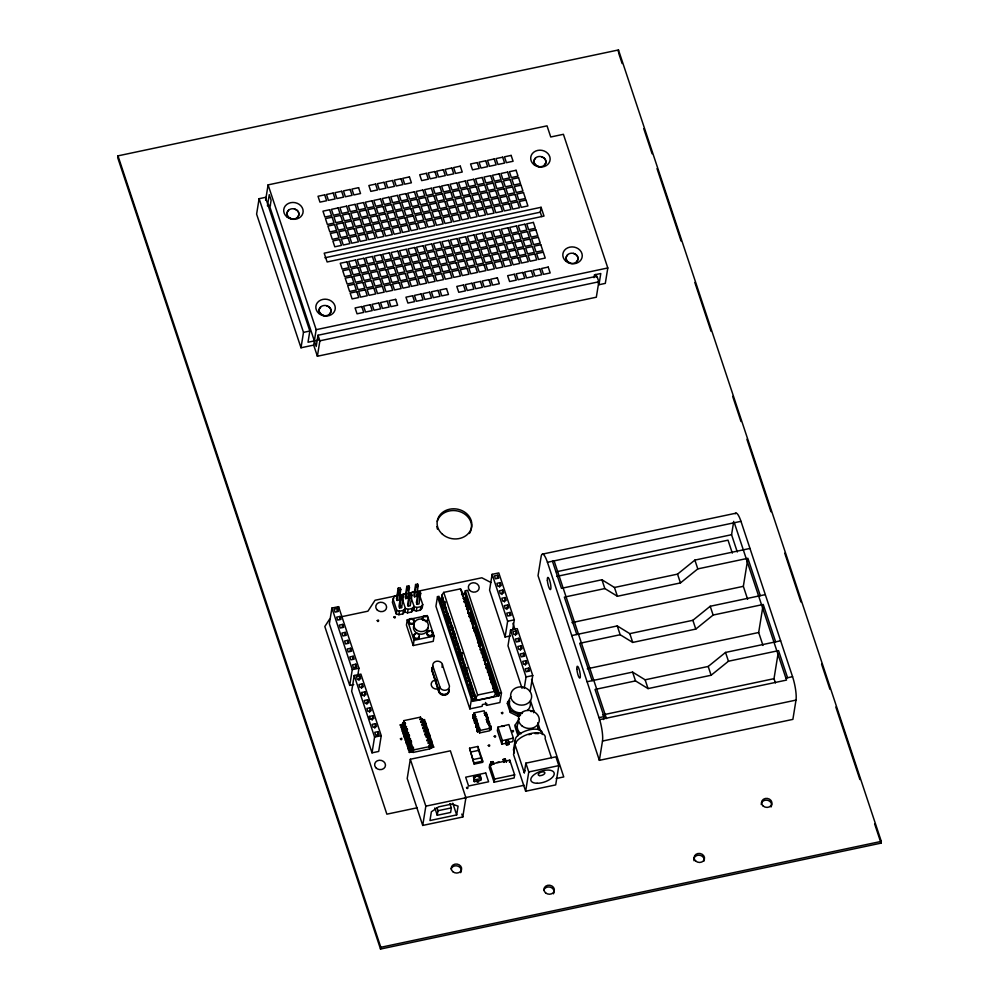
<?xml version="1.0" encoding="UTF-8"?>
<svg xmlns="http://www.w3.org/2000/svg" width="999" height="999" viewBox="0 0 999 999"><rect width="100%" height="100%" fill="white"/><g stroke="black" fill="none" stroke-linecap="round" stroke-linejoin="round"><path stroke-width="1.5" d="M542.307 734.527L542.357 732.567A14.286 6.631 -18.3 0 0 529.907 729.695A14.286 6.631 -18.3 0 0 515.609 738.199L513.449 749.887L514.41 752.821M423.888 725.037L423.776 723.039L423.738 725.162L426.236 724.562L425.949 723.688L421.566 724.512M424.45 725.087L424.563 727.11L424.45 725.087L421.953 725.686M425.237 729.158L424.962 728.283L425.087 729.27L427.597 728.671L425.099 729.195L425.124 727.235M427.984 729.844L425.474 730.444L425.786 731.243L425.811 729.195L425.774 731.318L428.259 730.793L427.984 729.844L423.601 730.669M426.461 733.291L426.348 731.368L426.161 732.492L428.658 731.892L428.933 732.841L426.448 733.366L426.486 731.256L423.988 731.842M426.598 733.254L426.486 731.33L426.598 733.266L426.785 732.13M427.984 736.35L427.822 737.399L427.847 735.351L427.809 737.474L430.307 736.875L430.02 736.001L425.636 736.837M428.521 737.499L428.484 739.522L430.981 738.935L430.694 738.049L428.196 738.648L428.484 739.522M427.01 740.858L429.495 740.334L429.32 741.483L429.208 739.46L426.71 740.059M430.182 742.394L429.995 743.531L429.732 741.645L429.845 743.631L432.33 743.106L432.055 742.157L427.672 742.994M430.244 744.742L430.532 745.616L430.557 743.656L430.519 745.679L433.004 745.167L432.729 744.205L430.232 744.804L430.419 743.681L430.706 744.567M430.856 744.442L430.669 745.579L430.557 743.656L430.844 744.53M430.931 746.802L431.206 747.664L433.703 747.14L431.193 747.739L431.231 745.704L428.746 746.216M117.982 155.856L117.695 157.617L380.519 949.05L881.018 843.144L881.305 841.383L618.481 49.95L117.982 155.856L380.806 947.302L380.519 949.05M318.931 339.922L308.017 342.232L309.84 331.019L265.447 197.352L259.103 198.701L256.606 214.123L300.999 347.777L313.674 345.105L316.171 329.682L268.094 184.877L547.04 125.849L550.736 136.988L563.411 134.303L607.804 267.969L605.307 283.391L598.963 284.727L597.989 281.793M265.597 200.3L268.094 184.877M300.999 347.777L303.496 332.367L259.103 198.701M313.674 345.105L317.382 356.243L596.328 297.215L598.826 281.793L596.977 276.224L318.019 335.252L316.208 346.466L269.967 207.23L271.104 200.225L269.255 194.655L267.445 205.869L270.492 205.22M317.382 356.243L319.88 340.821L318.019 335.252M357.792 675.399L358.953 668.231L338.586 606.655L331.918 608.066L329.358 623.838L349.725 685.401L353.721 684.565M336.925 611.475L337.412 608.478L334.066 609.178L335.04 612.112L338.374 611.4L337.412 608.478M338.124 609.527L338.586 606.655M339.548 619.43L340.035 616.433L336.7 617.132L337.674 620.067L341.009 619.368L340.035 616.433M342.182 627.397L342.669 624.387L339.335 625.087L340.297 628.021L343.644 627.322L342.669 624.387M344.817 635.352L345.304 632.342L341.958 633.054L342.932 635.976L346.266 635.277L345.304 632.342M347.44 643.306L347.927 640.309L344.593 641.008L345.567 643.943L348.901 643.231L347.927 640.309M350.075 651.261L350.562 648.264L347.227 648.963L348.189 651.897L351.536 651.198L350.562 648.264M352.709 659.228L353.196 656.218L349.85 656.917L350.824 659.852L354.158 659.153L353.196 656.218M349.725 685.401L352.272 669.63L331.918 608.066M355.344 667.182L355.831 664.185L352.485 664.884L353.459 667.819L356.793 667.12L355.831 664.185M354.208 675.499L351.66 691.271L372.015 752.846L378.696 751.435L381.243 735.664L360.889 674.1L354.208 675.499L374.575 737.075L372.015 752.846M358.978 680.419L359.702 675.911L356.368 676.61L357.342 679.545L360.676 678.845L359.702 675.911M361.601 688.373L362.337 683.865L359.003 684.577L359.965 687.499L363.311 686.8L362.337 683.865M361.139 695.529L361.626 692.532L364.972 691.832L365.934 694.755L362.6 695.466L361.626 692.532M364.235 696.328L364.972 691.832M366.87 704.295L367.595 699.787L364.26 700.486L365.234 703.421L368.569 702.722L367.595 699.787M369.505 712.25L370.229 707.742L366.895 708.441L367.857 711.375L371.203 710.676L370.229 707.742M369.043 719.405L369.518 716.408L372.864 715.696L373.826 718.631L370.492 719.33L369.518 716.408M372.127 720.204L372.864 715.696M398.439 595.167L394.443 596.016L392.357 602.172L396.241 613.886L398.888 614.71L402.897 613.861L404.795 611.775L405.357 608.279L403.471 610.352L402.897 613.861M374.762 728.159L375.487 723.663L372.152 724.362L373.127 727.297L376.461 726.585L375.487 723.663M398.214 588.174L396.503 598.688L397.09 600.449L399.088 600.024L400.799 589.51L400.212 587.762L398.214 588.174L398.788 589.934L397.09 600.449M399.001 595.267L399.488 592.257M396.241 613.886L396.803 610.377L392.932 598.663M377.397 736.126L378.122 731.618L374.787 732.329L375.761 735.252L379.096 734.552L378.122 731.618M400.711 595.741L399.013 606.256L399.588 608.016L401.598 607.592L403.296 597.077L402.722 595.317L400.711 595.741L401.298 597.502L399.588 608.016M398.888 614.71L399.463 611.201L403.471 610.352M401.985 599.825L402.722 595.317M406.855 586.326L405.157 596.84L405.731 598.588L407.742 598.176L409.44 587.662L408.853 585.901L406.855 586.326L407.442 588.086L405.731 598.588M408.129 590.409L408.853 585.901M402.048 598.276L405.444 608.528L404.882 612.025L407.542 612.849L411.538 612L413.436 609.927L413.998 606.418L412.112 608.503L411.538 612M409.353 593.881L407.654 604.395L408.241 606.156L410.239 605.744L411.938 595.229L411.363 593.468L409.353 593.881L409.94 595.641L408.241 606.156M407.542 612.849L408.104 609.34L412.112 608.503M407.28 619.767L406.431 625.024L413.211 645.541L433.241 641.333L434.09 636.076L427.31 615.546L407.28 619.767L414.061 640.284L413.211 645.541M415.609 584.502L413.911 595.017L414.485 596.765L416.496 596.353L418.194 585.839L417.619 584.078L415.609 584.502L416.196 586.251L414.485 596.765M417.132 587.075L417.619 584.078M411.163 597.839L414.198 606.705L413.636 610.202L416.296 611.026L420.292 610.177L422.19 608.104L422.752 604.595L419.917 596.016M418.106 592.057L416.408 602.572L416.995 604.333L418.993 603.908L420.691 593.406L420.117 591.645L418.106 592.057L418.693 593.818L416.995 604.333M416.296 611.026L416.858 607.517L420.866 606.68L422.752 604.595M400.224 724.937L402.722 724.412L402.897 723.276L403.009 725.286L400.524 725.811L400.237 724.862L402.734 724.325M403.434 725.374L403.683 727.347C400.799 729.245 399.737 725.848 403.409 726.373M420.292 610.177L420.866 606.68M402.585 724.362L402.772 723.226L405.269 722.702L402.759 723.313M402.872 725.237L402.772 723.226M403.808 720.641L403.421 723.101L413.111 752.422L429.795 748.9L430.194 746.453L420.504 717.132L403.808 720.641L413.511 749.962L413.111 752.422M402.272 731.018L402.56 731.967L405.057 731.343L404.77 730.494L402.26 731.093L407.305 728.858M403.683 727.347L403.459 725.274L403.559 727.284M403.396 726.46L403.584 725.324M403.946 728.458L404.37 729.395L404.133 727.334L406.618 726.81M403.234 734.028L402.959 733.066L405.444 732.529L405.619 731.48L405.719 733.503L403.234 734.028L405.731 733.391M404.42 728.209L404.233 729.332L404.258 727.372M406.106 734.677L406.293 733.528L406.406 735.551L403.921 736.001M405.107 730.269L405.045 731.443L404.632 730.506M404.295 737.25L406.805 736.638L407.093 737.512L404.595 738.124L404.308 737.175L406.793 736.725L406.98 735.589L407.08 737.599L406.843 735.539L409.34 735.014L406.83 735.626L406.943 737.549L406.843 735.539M405.594 733.441L405.619 731.48M405.444 732.542L405.731 733.416L405.494 731.43M407.767 739.56L405.282 740.109M406.268 735.489L406.168 733.491L406.406 735.551L406.156 733.566L408.653 732.966M410.689 739.123L408.191 739.735L408.441 741.708C405.544 743.606 404.483 740.222 408.166 740.746M408.841 742.794L406.331 743.406L408.828 742.881L409.016 741.745L409.29 742.619M407.942 738.511L407.517 737.674L407.754 739.66L407.53 737.599L407.629 739.585M408.141 740.833L408.329 739.697M411.376 741.171L408.878 741.695L409.115 743.756L409.303 742.607M407.979 748.388L407.704 747.439L410.202 746.902L410.364 745.866L410.477 747.864L407.979 748.388L410.489 747.764M409.178 742.582L408.978 743.706L408.878 741.695L411.363 741.246M408.379 749.562L410.864 749.038L410.914 747.851L411.151 749.924L408.666 750.449L408.379 749.487L413.411 747.327L410.901 747.951M409.378 744.892L409.565 743.756L409.79 745.816L409.69 743.793L409.802 745.729L407.305 746.34L407.03 745.379L409.515 744.842M409.665 745.754L409.852 744.63M412.013 750.823L411.588 749.987L411.825 751.972L409.353 752.422M410.177 746.99L410.364 745.853L410.477 747.864L410.189 746.915M410.339 747.814L410.239 745.803M411.538 751.086L411.6 749.912L411.863 750.861M410.327 759.252L407.205 778.533L422.714 825.436L462.774 817.007L465.896 797.739L450.387 750.823L410.327 759.252L425.836 806.168L422.714 825.436M437.487 596.628L435.926 606.268L469.867 708.89L482.142 706.305L482.43 704.545L486.775 703.633L486.488 705.381L499.9 702.559L501.461 692.919L467.532 590.297L465.334 590.759L464.935 593.219L498.876 695.841L472.502 701.385L472.902 698.938L438.961 596.316L437.487 596.628L471.428 699.25L469.867 708.89M420.104 719.58L420.504 717.132M422.102 720.104L424.587 719.58L424.862 720.529L422.377 721.053L422.415 718.93L419.917 719.53M441.009 603.533L441.933 597.914L443.306 602.085L442.794 605.007M422.377 721.053L422.714 719.817M422.764 722.227L422.952 721.103L423.052 723.114L425.562 722.514L425.262 721.628L420.891 722.464L423.389 721.865L423.101 720.991L420.604 721.59M423.052 723.114L423.101 720.991M423.389 721.865L423.201 723.001L422.927 722.127M432.043 670.729L438.823 691.246A5.232 4.508 9.2 0 0 445.292 694.592A5.232 4.508 9.2 0 0 448.838 689.135L448.751 689.66A5.232 4.508 9.2 0 1 445.204 695.117A5.232 4.508 9.2 0 1 438.736 691.77L432.043 670.729A5.232 4.508 9.2 0 1 433.279 666.383M448.576 689.185L448.776 690.309A4.958 4.271 9.2 0 1 445.217 694.367A4.958 4.271 9.2 0 1 439.61 692.232L432.305 670.679L432.792 665.346A4.958 4.271 9.2 0 1 436.351 661.301A4.958 4.271 9.2 0 1 441.958 663.423L449.45 686.101A4.958 4.271 9.2 0 1 445.891 690.159A4.958 4.271 9.2 0 1 440.284 688.036L432.992 666.483M423.738 725.162L423.626 723.151M443.469 604.87L443.893 602.235L442.532 598.126L441.87 598.276L443.231 602.372L445.591 601.947M424.125 726.335L424.313 725.212L424.413 727.21L426.91 726.61L426.623 725.736L424.125 726.335L424.413 727.21M424.563 727.11L424.45 725.174M443.643 609.54L444.355 605.244L445.729 609.415L445.217 612.337M424.8 728.383L425.137 727.147L422.639 727.747M425.949 723.688L423.439 724.275M444.53 608.091L444.955 605.456L444.293 605.606L445.654 609.702L446.316 609.565L444.955 605.456M425.087 729.27L425.424 728.021L422.939 728.546M425.774 731.318L426.098 730.082M445.891 612.2L446.316 609.565M426.835 734.54L427.959 732.629L428.821 733.603L427.147 733.566L427.135 735.351L429.632 734.827L429.333 733.94L424.962 734.777M429.632 734.827L427.135 735.351L427.172 733.303L424.675 733.903M446.078 616.87L446.778 612.574L448.151 616.745L447.639 619.667M429.158 741.583L429.058 739.572L429.158 741.583L431.668 740.983L429.17 741.508M448.314 619.53L448.738 616.895L447.377 612.787L446.715 612.936L448.076 617.032L448.738 616.895M429.033 740.609L429.208 739.46M430.02 736.001L427.51 736.6M448.501 624.2L449.2 619.904L450.574 624.075L450.062 626.997M429.707 742.669L429.882 741.595M442.02 667.282L442.482 664.485M429.845 743.631L429.732 741.633M430.382 744.717L430.569 743.568M439.085 691.183L439.76 686.975M431.356 740.172L428.871 740.696M430.906 746.852L431.243 745.616L431.518 746.565M431.193 747.739L431.243 745.616M432.043 742.232L429.558 742.756M450.736 626.86L451.161 624.225L449.8 620.117L449.138 620.267L450.499 624.363L451.161 624.225M451.136 630.219L451.623 627.235L453.009 631.405L452.485 634.328M453.159 634.19L453.583 631.555L452.222 627.447L451.573 627.597L452.922 631.693L453.583 631.555M453.346 638.861L454.046 634.565L455.432 638.736L454.92 641.658M455.581 641.52L456.006 638.885L454.645 634.777L453.996 634.927L455.344 639.023L456.006 638.885M455.769 646.191L456.468 641.895L457.854 646.066L457.342 648.988M456.643 644.742L457.08 642.107L456.418 642.257L457.767 646.353L458.429 646.216L457.08 642.107M465.072 593.906L461.625 594.293M465.359 600.836L466.446 598.076M458.004 648.851L458.429 646.216M465.821 602.01L466.508 597.727L462.999 598.463M457.979 654.845L458.891 649.225L460.277 653.396L459.765 656.318M466.883 605.244L467.544 600.886L464.048 601.623M467.782 608.166L468.206 605.544M460.427 656.181L460.851 653.546L459.503 649.437L458.841 649.587M468.456 608.029L468.931 605.057L466.595 605.544M460.614 660.851L461.326 656.555L462.699 660.726L462.187 663.648M461.501 659.402L461.925 656.768L461.263 656.917L462.624 661.013L463.274 660.876L461.925 656.768M469.917 608.566L466.471 608.953M449.9 803.508L451.348 807.904L450.611 812.462L437.262 815.271L437.999 810.713L437.025 807.779M470.204 615.496L470.641 612.874M462.849 663.511L463.274 660.876M470.666 616.67L471.353 612.387L467.844 613.124M463.037 668.181L463.748 663.885L465.122 668.056L464.61 670.978M471.728 619.904L472.402 615.546L468.893 616.283M472.639 622.827L473.064 620.204M465.272 670.841L465.709 668.206L464.348 664.098L463.686 664.248L465.047 668.343L467.407 667.919M473.301 622.689L473.776 619.717L471.441 620.204M541.745 216.596L540.284 212.188L541.083 207.293L324.2 253.184L327.123 261.975L544.005 216.084L541.083 207.293M465.459 675.511L466.171 671.216L467.544 675.386L467.033 678.309M474.125 623.426L474.825 622.877L472.49 623.364M474.85 631.48L475.487 627.534M467.707 678.171L468.131 675.536L466.77 671.428L466.108 671.578L467.47 675.674L468.131 675.536M475.724 630.019L476.198 627.047L472.689 627.784M468.094 681.53L468.593 678.546L469.967 682.717L469.455 685.639M476.573 634.565L477.247 630.207L473.738 630.943M477.485 637.487L477.909 634.865L476.998 632.13M470.129 685.501L470.554 682.866L469.193 678.758L468.531 678.908L469.892 683.004L470.554 682.866M478.146 637.35L478.621 634.377L476.286 634.865M470.317 690.172L471.016 685.876L472.39 690.047L471.878 692.969M478.546 640.721L478.971 638.086L480.332 642.195L479.907 644.817M477.659 642.757L480.994 642.057L479.67 637.537L477.335 638.024M472.552 692.831L472.977 690.197L471.615 686.088L470.954 686.238L472.315 690.334L472.977 690.197M480.569 644.68L481.043 641.708L477.547 642.444M512.687 629.882L514.323 619.842L498.801 572.927L492.132 574.338L489.572 590.109L505.082 637.025L510.427 635.888M472.952 696.191L473.439 693.206L474.812 697.377L474.3 700.299M473.613 696.053L474.038 693.418L473.376 693.568L474.737 697.664L475.399 697.527L474.038 693.418M482.117 653.471L483.416 649.387L482.092 644.867L478.583 645.604M474.975 700.162L475.399 697.527M456.668 814.909L458.079 806.143L451.973 804.045L438.623 806.855L431.381 811.775L429.957 820.529L456.668 814.909L452.784 803.184M473.426 718.606L472.727 714.847L475.024 714.36L472.702 715.022L473.364 717.045L475.674 716.595M482.779 653.321L483.466 649.038L479.97 649.775M473.101 718.668L472.727 714.847M473.751 715.334L474.15 712.874L484.165 710.776L489.985 728.358L489.585 730.818L479.57 732.929L474.238 716.795M484.465 652.547L481.006 652.934M483.853 656.555L484.49 652.609L482.117 653.034M469.555 748.226L474.2 764.11L482.542 762.349L482.742 761.126L477.897 746.465L469.555 748.226L474.2 764.11M474.875 723.001L474.175 719.243L476.486 718.768L477.135 720.991M497.315 578.184L497.802 575.174L494.468 575.886L495.429 578.808L498.776 578.109L497.802 575.174M484.752 659.477L485.177 656.855M474.55 723.076L474.175 719.243M485.427 659.34L485.889 656.368L483.553 656.855M476.336 727.397L475.636 723.651L477.934 723.164L475.611 723.813L476.273 725.836L478.608 725.212M476.486 718.768L474.15 719.417L474.825 721.44L477.16 720.816M486.888 659.877L483.441 660.264M476.011 727.472L475.636 723.651M499.537 587.137L500.262 582.629L496.928 583.329L497.889 586.263L501.236 585.564L500.262 582.629M477.46 731.867L477.085 728.046L477.46 731.867L478.059 730.169L477.385 728.146M487.175 666.808L488.261 664.048L486.9 659.939M487.637 667.981L488.324 663.698L484.815 664.435M488.698 671.216L489.36 666.857L485.864 667.594M479.57 732.929L479.97 730.469L474.15 712.874M501.998 594.58L502.722 590.072L499.388 590.771L500.362 593.706L503.696 593.006L502.722 590.072M477.697 747.689L477.897 746.465M489.597 674.138L490.022 671.515M473.601 776.972L474.288 781.655L480.969 780.244L481.243 778.496L480.282 775.561L473.601 776.972L474.288 781.655M490.272 674L490.746 671.028L488.411 671.515M483.891 713.186L486.226 712.537L486.613 716.383L485.614 714.435M504.458 602.022L505.194 597.527L501.848 598.226L502.822 601.161L506.156 600.449L505.194 597.527M486.288 716.458L486.213 712.737M492.02 681.468L492.445 678.845L491.096 674.737L491.758 674.6L493.119 678.708L492.482 682.642M486.613 716.383L486.9 714.585L484.602 715.072M477.822 776.31L478.921 777.172M488.074 720.791L487.674 716.932L488.336 719.155L486.026 719.642L488.361 718.98L488.074 720.791L487.075 718.83L487.662 717.132M487.737 720.853L487.337 717.207M493.543 685.876L494.205 681.518L490.709 682.255M506.918 609.477L507.654 604.969L504.308 605.669L505.282 608.603L508.616 607.904L507.654 604.969M479.995 777.322L480.282 775.561M486.838 721.815L489.135 721.328L486.8 721.99M494.443 688.798L495.529 686.038L494.18 681.93M487.512 723.863L489.81 723.388L489.522 725.187L488.786 721.603M495.117 688.661L495.591 685.689L493.256 686.176M488.961 728.271L491.271 727.784L490.984 729.582L489.985 727.634L490.571 725.936M495.679 692.319L496.341 687.961L492.844 688.711M490.984 729.582L490.584 725.724L491.246 727.959L488.936 728.433M505.082 637.025L507.642 621.253L492.132 574.338M490.646 729.657L490.247 725.998M496.578 695.254L497.002 692.619L496.103 689.884M509.627 615.421L510.114 612.412L506.78 613.124L507.742 616.046L511.088 615.347L510.114 612.412M497.252 695.117L497.727 692.132L495.392 692.632M498.876 695.841L499.263 693.381L465.334 590.759M530.182 691.32L532.742 675.549L517.232 628.633L510.551 630.044L507.992 645.816L522.052 688.336M489.76 764.372L489.248 767.532L494.105 782.192L514.123 777.971L514.635 774.812L509.79 760.152L489.76 764.372L494.605 779.033L494.105 782.192M490.671 762.125L493.007 761.638L490.671 762.125L491.608 765.197C490.984 762.399 497.015 763.648 491.82 764.098M491.508 764.909L491.72 763.81M497.939 727.172L497.377 730.681L501.835 744.168L512.799 741.558L513.361 738.049L508.903 724.562L497.939 727.172L502.41 740.659L501.835 744.168M515.496 635.389L516.221 630.893L512.887 631.593L513.848 634.527L517.195 633.816L516.221 630.893M520.491 715.471L517.582 716.083L510.302 712.437L507.305 703.346L510.776 696.54M518.194 641.346L518.681 638.336L515.347 639.035L516.321 641.97L519.655 641.271L518.681 638.336M510.302 712.437L510.589 710.676L507.592 701.598M520.417 650.287L521.141 645.779L517.807 646.49L518.781 649.412L522.115 648.713L521.141 645.779M503.021 759.527L505.357 759.04L503.021 759.527L503.983 762.424M506.78 743.119L509.115 742.632L506.755 743.293L506.106 741.096L506.493 744.929L508.791 744.442L508.953 742.532L506.655 743.006L506.493 744.929M618.194 51.698L618.481 49.95M503.921 762.137L504.07 761.201L506.406 761.188M506.156 761.825L506.368 760.726M523.126 656.231L523.613 653.234L520.267 653.933L521.241 656.867L524.575 656.168L523.613 653.234M515.284 724.862L514.997 726.623L518.006 735.714L518.281 733.953L515.284 724.862L519.318 718.731M509.453 762.262L509.79 760.152M525.337 665.184L526.073 660.676L522.739 661.375L523.701 664.31L527.047 663.611L526.073 660.676M517.582 716.083L517.869 714.335L522.24 713.411M524.2 688.423L526.061 676.96L510.551 630.044M515.097 744.942L513.536 754.582L525.649 791.233L555.694 784.902L558.816 765.634L555.906 756.83L525.861 763.161L524.3 772.789L515.097 744.942A15.722 7.305 -18.3 0 1 531.48 733.366A15.722 7.305 -18.3 0 1 545.129 738.611L551.436 757.679M528.046 671.128L528.533 668.131L525.199 668.831L526.161 671.765L529.507 671.053L528.533 668.131M593.993 277.66L594.442 274.85L600.786 273.514L598.963 284.727M533.603 712.712L533.891 710.963L530.494 700.699M525.649 791.233L528.771 771.952L525.861 763.161M603.558 719.53L604.033 716.583L595.029 689.46L635.514 680.906L648.051 688.598L711.113 675.249L728.458 661.226L778.546 650.636L787.562 677.747M599.363 760.339L602.484 741.058A17.37 3.621 78.1 0 0 599.662 719.63L547.44 562.287A17.845 3.721 78.1 0 0 541.158 556.393L538.036 575.661L599.363 760.339L792.881 719.38L796.003 700.099A17.37 3.621 78.1 0 0 792.557 676.685L740.971 521.328A17.845 3.721 78.1 0 0 735.239 513.761M737.299 551.997L731.568 534.715L733.728 521.366M747.639 599.275L743.343 586.338L747.652 559.777M762.974 645.441L758.678 632.504L762.736 607.417M775.436 682.954L774.013 678.671L778.071 653.583M405.057 731.355L404.945 729.432M405.731 733.416L405.906 732.367M407.093 737.512L407.255 736.463M408.304 741.633L408.479 740.584M411.725 749.974L411.825 751.972L411.551 751.023L409.053 751.61L409.34 752.497M545.779 163.024L544.268 165.297A6.156 5.307 9.2 0 1 538.473 166.521L535.751 165.147A5.832 5.02 9.2 0 1 534.09 160.165L535.614 157.892A6.156 5.307 9.2 0 1 541.396 156.668L544.13 158.042M507.305 703.346L508.891 700.823M329.545 619.255L324.812 626.523L386.863 814.173L417.357 807.754M441.733 595.342L443.718 592.382L460.502 588.848L461.763 591.121L495.691 693.743L493.581 696.728L476.798 700.262L441.733 595.342L442.869 597.639M475.674 697.964L477.659 695.004L494.43 691.47L495.691 693.743M288.611 210.165L287.1 212.437A5.832 5.02 9.2 0 0 288.748 217.42L291.471 218.793A6.156 5.307 9.2 0 0 297.265 217.57L298.788 215.297A5.832 5.02 9.2 0 0 297.128 210.314L294.405 208.941A6.156 5.307 9.2 0 0 288.611 210.165L287.675 211.214A5.932 5.107 9.2 0 0 290.097 218.244L291.471 218.793M297.265 217.57L298.114 216.546A5.932 5.107 9.2 0 0 295.779 209.49L294.405 208.941M320.729 306.893L319.218 309.166A5.832 5.02 9.2 0 0 320.866 314.148L323.601 315.522A6.156 5.307 9.2 0 0 329.395 314.298L330.906 312.025A5.832 5.02 9.2 0 0 329.245 307.043L326.523 305.669A6.156 5.307 9.2 0 0 320.729 306.893L319.792 307.942A5.932 5.107 9.2 0 0 322.215 314.972L323.601 315.522M329.395 314.298L330.244 313.274A5.932 5.107 9.2 0 0 327.897 306.218L326.523 305.669M535.614 157.892L534.752 158.928A5.932 5.107 9.2 0 0 537.1 165.971L538.473 166.521M544.268 165.297L545.117 164.273A5.932 5.107 9.2 0 0 542.782 157.23L541.396 156.668M567.732 254.633L566.883 255.657A5.932 5.107 9.2 0 0 569.218 262.7L570.591 263.261A6.156 5.307 9.2 0 0 576.386 262.038L577.909 259.765A5.832 5.02 9.2 0 0 576.248 254.77L573.526 253.396A6.156 5.307 9.2 0 0 567.732 254.633L566.221 256.905A5.832 5.02 9.2 0 0 567.869 261.888L570.591 263.261M576.386 262.038L577.247 261.001A5.932 5.107 9.2 0 0 574.9 253.958L573.526 253.396M552.447 561.226L561.45 588.336L601.935 579.77L614.472 587.474L677.534 574.125L694.879 560.102L749.974 548.439M601.935 579.77L604.845 588.561L617.394 596.266L680.456 582.917L697.801 568.893L747.889 558.304L760.301 595.666M571.778 635.564L617.257 625.936L629.807 633.641L692.869 620.292L710.214 606.268L765.309 594.617M617.257 625.936L620.179 634.727L632.729 642.432L695.791 629.083L713.124 615.059L763.224 604.47L775.636 641.833M587.112 681.73L632.592 672.102L645.129 679.807L708.204 666.458L725.536 652.434L780.631 640.784M502.41 740.659L513.361 738.049M324.925 257.767L540.284 212.188M303.496 332.367L309.84 331.019M316.171 329.682L607.804 267.969M319.88 340.821L598.826 281.793M542.544 554.108L736.076 513.161M547.44 562.287L740.971 521.328M556.318 571.79L731.568 534.715M556.63 576.435L728.021 540.172L732.317 553.109M604.845 588.561L564.373 597.127L576.785 634.502M571.965 622.602L743.343 586.338M620.179 634.727L579.707 643.294L592.12 680.669M587.3 668.768L758.678 632.504M602.622 714.934L774.013 678.671M599.038 717.644L604.033 716.583M734.302 522.739L785.888 678.096L792.557 676.685M599.662 719.63L786.513 680.082L785.888 678.096M602.484 741.058L796.003 700.099M380.806 947.302L881.305 841.383M407.442 588.086L409.44 587.662M398.788 589.934L400.799 589.51M416.196 586.251L418.194 585.839M403.084 594.155L405.756 593.593M411.838 592.332L414.51 591.77M405.557 593.843L375.037 600.262L367.932 611.176L341.358 616.77M408.603 593.194L414.71 591.92M417.757 591.271L481.843 577.784L490.896 582.467M401.298 597.502L403.296 597.077M409.94 595.641L411.938 595.229M418.693 593.818L420.691 593.406M438.573 598.763L441.496 598.151M462.013 593.831L464.935 593.219M461.563 594.642L463.898 594.155M463.986 601.972L467.52 601.298L468.881 605.406L465.534 606.106M469.28 608.766L469.942 608.628L471.303 612.737L467.957 613.436M468.831 616.633L471.166 616.146M471.703 616.096L472.365 615.958L473.726 620.067L470.379 620.766M472.427 623.713L474.762 623.226M414.061 640.284L434.09 636.076M472.802 628.096L476.148 627.397L475.237 624.662M507.642 621.253L514.323 619.842M474.85 631.043L477.185 630.556L478.571 634.727L477.909 634.865M476.548 630.756L477.21 630.619M477.272 638.373L479.632 637.949M352.272 669.63L358.953 668.231M478.533 645.953L482.055 645.279M460.277 653.396L462.612 652.909M458.828 649.587L460.202 653.683L460.851 653.546M460.214 653.746L462.549 653.259M482.505 657.417L485.839 656.718M485.801 667.944L489.323 667.27L490.696 671.378L487.35 672.077M489.448 674.675L491.783 674.188L489.398 675.024M489.66 679.095L493.169 678.358L489.772 679.407M490.646 682.604L492.982 682.117M526.061 676.96L532.742 675.549M493.956 688.811L496.303 688.386L497.677 692.482L497.002 692.619M471.428 699.25L472.902 698.938M499.263 693.381L501.461 692.919M403.047 724.188L405.557 723.588M423.064 723.039L425.562 722.514M401.211 727.796L403.696 727.235M404.096 728.421L401.586 729.033L401.873 729.919L404.383 729.32M404.545 728.246L404.133 727.334M407.292 728.933L404.795 729.47L405.082 730.344L407.592 729.745M374.575 737.075L381.243 735.664M473.401 716.907L475.699 716.42M484.577 715.247L486.875 714.76L486.226 712.537M422.927 728.621L427.297 727.784L427.584 728.746M406.443 734.44L406.406 735.464L406.118 734.602L403.633 735.127L403.908 736.076M407.117 736.5L409.627 735.901M530.981 711.575L533.891 710.963M424.975 734.702L427.46 734.178L427.285 735.314L426.998 734.44M407.48 738.686L404.995 739.223L405.269 740.184M489.46 723.626L489.135 721.328M405.956 742.157L408.454 741.608M411.663 742.057L409.153 742.657L408.866 741.77M409.128 743.656L406.63 744.28L406.343 743.331M476.798 729.844L477.784 731.792M477.734 730.269L480.044 729.782L479.395 727.559L477.06 728.221L477.734 730.232L480.069 729.607M409.827 744.705L409.565 743.756M479.97 730.469L489.985 728.358M504.17 725.724L501.81 726.398L504.233 726.186M501.848 726.385L504.145 725.898M411.188 748.813L413.698 748.214M413.511 749.962L430.194 746.453M506.081 741.27L508.441 740.609L508.953 742.532M470.804 752.022L479.158 750.274M506.393 744.642L508.791 744.442M473.289 759.527L481.63 757.766M474.4 762.886L482.742 761.126M497.102 762.424L499.1 762M475.262 776.847L474.463 777.072L474.787 778.046M474.575 779.907L481.243 778.496M494.605 779.033L514.635 774.812M528.771 771.952L558.816 765.634M464.635 797.801L524.113 785.276M556.143 778.533L563.761 776.935L531.53 679.432M425.836 806.168L465.896 797.739M437.999 810.713L451.348 807.904M414.198 606.705L416.858 607.517M405.444 608.528L408.104 609.34M396.803 610.377L399.463 611.201M510.589 710.676L517.869 714.335M416.883 592.045L418.981 593.156M408.129 593.868L410.227 594.979M399.488 595.729L401.573 596.84M618.693 53.184L622.127 63.536M643.743 128.621L652.097 153.771M657.005 168.569L681.081 241.059M694.829 282.48L711.051 331.293M732.667 396.378L741.008 421.528M746.902 439.285L770.978 511.775M784.739 553.196L800.948 602.01M821.578 664.135L829.932 689.285M835.826 707.042L859.902 779.532M874.637 823.913L881.018 843.144M694.879 560.102L697.801 568.893M710.214 606.268L713.124 615.059M725.536 652.434L728.458 661.226M595.554 274.45L596.528 277.385M677.534 574.125L680.456 582.917M692.869 620.292L695.791 629.083M708.204 666.458L711.113 675.249M614.472 587.474L617.394 596.266M629.807 633.641L632.729 642.432M645.129 679.807L648.051 688.598M632.592 672.102L635.514 680.906M554.12 560.876L606.493 718.581M424.812 728.321L425.099 729.195M426.848 734.477L427.135 735.351L427.172 733.303M410.876 748.963L411.163 749.837L410.739 748.975M512.962 623.301L514.922 629.208M537.762 722.689L540.671 731.493M537.974 725.911L539.423 730.306M515.009 740.284L515.971 743.206M465.084 593.968L466.458 598.076M484.478 652.609L485.851 656.718M460.502 588.848L494.43 691.47M505.357 759.04L506.293 762.112L506.468 761.013L504.008 761.388M485.514 702.459L486.488 705.381M489.522 725.187L488.523 723.239L489.198 725.249M443.718 592.382L477.659 695.004M444.318 602.035L445.292 604.969M449.175 616.695L450.137 619.63M452.085 625.499L453.047 628.421M454.021 631.356L454.982 634.29M461.288 653.346L462.262 656.281M466.133 668.006L467.107 670.941M475.836 697.327L476.798 700.262M493.007 761.638L493.868 764.247M478.184 749.163L482.542 762.349M407.155 596.415L407.742 598.176M401.011 605.831L401.598 607.592M461.8 814.073L462.774 817.007M431.368 740.097L431.655 741.058M433.691 747.215L433.404 746.265L429.033 747.09L431.531 746.49L431.356 747.639L431.068 746.753M422.415 718.93L422.702 719.904L422.277 719.055M425.137 727.147L425.412 728.109M424.987 727.26L425.274 728.146M425.661 729.32L425.949 730.194M431.093 745.729L431.381 746.615M422.24 720.067L422.527 720.953M425.924 731.218L425.811 729.195L426.086 730.157M428.346 738.548L428.633 739.422M427.535 736.525L427.809 737.474M428.833 745.978L429.795 748.9M434.84 807.941L437.262 815.271M411.051 747.901L411.326 748.788M402.597 724.35L403.009 725.286M408.017 740.771L408.441 741.708M432.305 670.679L432.105 669.555A4.958 4.271 9.2 0 1 432.717 667.432M451.086 869.018A5.232 4.508 9.2 0 1 458.029 866.17A5.232 4.508 9.2 0 1 460.714 872.664M761.238 804.52A5.232 4.508 9.2 0 1 767.694 800.299A5.232 4.508 9.2 0 1 771.028 806.992M694.03 860.751A5.232 4.508 9.2 0 1 698.913 855.169A5.232 4.508 9.2 0 1 704.095 860.976M543.818 890.184A5.232 4.508 9.2 0 1 550.774 887.324A5.232 4.508 9.2 0 1 553.446 893.818M471.053 529.895A17.433 15.01 9.2 0 1 469.418 533.491M437.487 529.158A17.433 15.01 9.2 0 1 436.9 526.548M437.287 521.353A17.433 15.01 9.2 0 1 457.567 510.988A17.433 15.01 9.2 0 1 471.353 528.621M437.862 688.948A5.232 4.508 9.2 0 1 431.243 685.027A5.232 4.508 9.2 0 1 436.276 680.032M544.13 158.042A5.832 5.02 9.2 0 1 545.779 163.024M520.954 733.79A10.465 9.003 9.2 0 1 518.169 722.951M538.011 726.735A10.465 9.003 9.2 0 1 537.912 729.095M530.057 701.798A10.552 9.091 9.2 0 1 527.31 710.476M522.589 712.637A10.552 9.091 9.2 0 1 509.74 700.923M427.984 628.009A7.318 6.306 9.2 0 1 419.031 634.003A7.318 6.306 9.2 0 1 414.248 624.662M419.193 636.338A2.872 2.473 9.2 0 1 415.846 639.135A2.872 2.473 9.2 0 1 413.998 635.252M414.498 634.777A2.872 2.473 9.2 0 1 415.109 634.44M431.893 632.355A2.872 2.473 9.2 0 1 431.243 636.088A2.872 2.473 9.2 0 1 427.085 634.715A2.872 2.473 9.2 0 1 429.17 631.455M412.325 619.542A2.872 2.473 9.2 0 1 414.036 622.951A2.872 2.473 9.2 0 1 410.04 623.975A2.872 2.473 9.2 0 1 409.028 620.391M409.515 619.917A2.872 2.473 9.2 0 1 410.139 619.58M427.984 618.793A2.872 2.473 9.2 0 1 425.749 621.628M422.614 620.167A2.872 2.473 9.2 0 1 423.289 617.232M423.901 616.895A2.872 2.473 9.2 0 1 426.086 616.858M423.176 619.855A2.872 2.473 9.2 0 1 424.513 615.884A2.872 2.473 9.2 0 1 428.159 618.781A2.872 2.473 9.2 0 1 423.751 620.292M524.3 772.789A15.722 7.305 -18.3 0 1 524.937 770.591M528.858 734.727A14.286 6.631 -18.3 0 1 531.356 734.09M534.989 733.578A14.286 6.631 -18.3 0 1 538.274 733.641M431.955 671.253A5.232 4.508 9.2 0 1 433.204 666.907M488.286 745.454C489.71 748.313 490.596 743.231 488.286 745.454M466.545 787.624C467.832 790.534 468.981 785.514 466.545 787.624M393.918 617.07C395.08 620.017 396.453 615.047 393.918 617.07M400.437 738.785C401.586 741.745 402.959 736.775 400.437 738.785M494.218 736.3C495.367 739.248 496.74 734.277 494.218 736.3M501.448 712.824C502.597 715.771 503.971 710.801 501.448 712.824M512.087 730.968C513.249 733.915 514.622 728.945 512.087 730.968M476.935 780.931L477.297 782.279L478.633 781.992L478.271 780.644L476.935 780.931M377.247 620.541C378.196 623.538 379.907 618.656 377.247 620.541M324.687 194.855L318.019 196.266L319.955 202.135L326.636 200.724L324.687 194.855M333.167 193.069L326.486 194.48L328.434 200.337L335.115 198.926L333.167 193.069M341.633 191.271L334.965 192.682L336.913 198.551L343.581 197.14L341.633 191.271M350.112 189.473L343.444 190.896L345.379 196.753L352.06 195.342L350.112 189.473M358.591 187.687L351.91 189.098L353.858 194.955L360.539 193.544L358.591 187.687M375.537 184.103L368.868 185.514L370.816 191.371L377.485 189.96L375.537 184.103M384.016 182.305L377.335 183.716L379.283 189.585L385.964 188.162L384.016 182.305M392.482 180.507L385.814 181.918L387.762 187.787L394.43 186.376L392.482 180.507M400.961 178.721L394.293 180.132L396.241 185.989L402.909 184.578L400.961 178.721M409.44 176.923L402.759 178.334L404.707 184.203L411.388 182.792L409.44 176.923M426.386 173.339L419.717 174.75L421.665 180.607L428.334 179.196L426.386 173.339M434.865 171.541L428.196 172.952L430.132 178.821L436.813 177.41L434.865 171.541M443.344 169.755L436.663 171.166L438.611 177.023L445.292 175.612L443.344 169.755M451.81 167.957L445.142 169.368L447.09 175.237L453.758 173.826L451.81 167.957M460.289 166.159L453.621 167.582L455.556 173.439L462.237 172.028L460.289 166.159M477.235 162.575L470.566 163.986L472.515 169.855L479.183 168.444L477.235 162.575M485.714 160.789L479.045 162.2L480.994 168.057L487.662 166.646L485.714 160.789M494.193 158.991L487.512 160.402L489.46 166.271L496.141 164.847L494.193 158.991M502.659 157.193L495.991 158.604L497.939 164.473L504.607 163.062L502.659 157.193M511.138 155.407L504.47 156.818L506.418 162.675L513.086 161.264L511.138 155.407M329.633 209.753L322.964 211.164L324.9 217.02L331.581 215.609L329.633 209.753M338.112 207.954L331.431 209.365L333.379 215.235L340.06 213.823L338.112 207.954M346.578 206.169L339.91 207.58L341.858 213.436L348.526 212.025L346.578 206.169M355.057 204.37L348.389 205.782L350.324 211.638L357.005 210.227L355.057 204.37M363.536 202.572L356.855 203.983L358.803 209.852L365.484 208.441L363.536 202.572M372.003 200.787L365.334 202.198L367.282 208.054L373.951 206.643L372.003 200.787M380.482 198.988L373.813 200.399L375.761 206.269L382.43 204.857L380.482 198.988M388.961 197.19L382.28 198.614L384.228 204.47L390.909 203.059L388.961 197.19M397.427 195.404L390.759 196.815L392.707 202.672L399.375 201.261L397.427 195.404M405.906 193.606L399.238 195.017L401.186 200.886L407.854 199.475L405.906 193.606M414.385 191.82L407.704 193.232L409.652 199.088L416.333 197.677L414.385 191.82M422.864 190.022L416.183 191.433L418.131 197.303L424.8 195.879L422.864 190.022M431.331 188.224L424.662 189.635L426.61 195.504L433.279 194.093L431.331 188.224M439.81 186.438L433.141 187.849L435.077 193.706L441.758 192.295L439.81 186.438M448.289 184.64L441.608 186.051L443.556 191.92L450.237 190.509L448.289 184.64M456.755 182.842L450.087 184.266L452.035 190.122L458.703 188.711L456.755 182.842M465.234 181.056L458.566 182.467L460.502 188.324L467.182 186.913L465.234 181.056M473.713 179.258L467.033 180.669L468.981 186.538L475.661 185.127L473.713 179.258M482.18 177.472L475.512 178.883L477.46 184.74L484.128 183.329L482.18 177.472M490.659 175.674L483.991 177.085L485.939 182.954L492.607 181.531L490.659 175.674M499.138 173.876L492.457 175.287L494.405 181.156L501.086 179.745L499.138 173.876M507.604 172.09L500.936 173.501L502.884 179.358L509.552 177.947L507.604 172.09M516.083 170.292L509.415 171.703L511.363 177.572L518.031 176.161L516.083 170.292M332.105 217.195L325.437 218.606L327.372 224.475L334.053 223.052L332.105 217.195M340.584 215.397L333.903 216.808L335.851 222.677L342.52 221.266L340.584 215.397M349.051 213.611L342.382 215.022L344.33 220.879L350.999 219.468L349.051 213.611M357.53 211.813L350.861 213.224L352.797 219.093L359.478 217.682L357.53 211.813M366.009 210.027L359.328 211.438L361.276 217.295L367.957 215.884L366.009 210.027M374.475 208.229L367.807 209.64L369.755 215.497L376.423 214.086L374.475 208.229M382.954 206.431L376.286 207.842L378.234 213.711L384.902 212.3L382.954 206.431M391.433 204.645L384.752 206.056L386.7 211.913L393.381 210.502L391.433 204.645M399.9 202.847L393.231 204.258L395.179 210.127L401.848 208.716L399.9 202.847M408.379 201.049L401.71 202.472L403.658 208.329L410.327 206.918L408.379 201.049M416.858 199.263L410.177 200.674L412.125 206.531L418.806 205.12L416.858 199.263M425.337 197.465L418.656 198.876L420.604 204.745L427.272 203.334L425.337 197.465M433.803 195.679L427.135 197.09L429.083 202.947L435.751 201.536L433.803 195.679M442.282 193.881L435.614 195.292L437.55 201.161L444.23 199.738L442.282 193.881M450.761 192.083L444.08 193.494L446.029 199.363L452.697 197.952L450.761 192.083M459.228 190.297L452.559 191.708L454.508 197.565L461.176 196.154L459.228 190.297M467.707 188.499L461.038 189.91L462.974 195.779L469.655 194.368L467.707 188.499M476.186 186.701L469.505 188.124L471.453 193.981L478.134 192.57L476.186 186.701M484.652 184.915L477.984 186.326L479.932 192.183L486.6 190.772L484.652 184.915M493.131 183.117L486.463 184.528L488.411 190.397L495.079 188.986L493.131 183.117M501.61 181.331L494.93 182.742L496.878 188.599L503.558 187.188L501.61 181.331M510.077 179.533L503.409 180.944L505.357 186.813L512.025 185.389L510.077 179.533M518.556 177.735L511.888 179.146L513.836 185.015L520.504 183.604L518.556 177.735M334.578 224.638L327.897 226.049L329.845 231.918L336.526 230.507L334.578 224.638M343.057 222.852L336.376 224.263L338.324 230.12L344.992 228.709L343.057 222.852M351.523 221.054L344.855 222.465L346.803 228.334L353.471 226.91L351.523 221.054M360.002 219.256L353.334 220.667L355.269 226.536L361.95 225.125L360.002 219.256M368.481 217.47L361.8 218.881L363.748 224.738L370.429 223.326L368.481 217.47M376.948 215.672L370.279 217.083L372.227 222.952L378.896 221.541L376.948 215.672M385.427 213.886L378.758 215.297L380.706 221.154L387.375 219.743L385.427 213.886M393.906 212.088L387.225 213.499L389.173 219.355L395.854 217.944L393.906 212.088M402.372 210.29L395.704 211.701L397.652 217.57L404.32 216.159L402.372 210.29M410.851 208.504L404.183 209.915L406.131 215.772L412.799 214.36L410.851 208.504M419.33 206.706L412.649 208.117L414.597 213.986L421.278 212.575L419.33 206.706M427.809 204.907L421.128 206.318L423.077 212.188L429.745 210.777L427.809 204.907M436.276 203.122L429.607 204.533L431.556 210.389L438.224 208.978L436.276 203.122M444.755 201.323L438.074 202.735L440.022 208.604L446.703 207.193L444.755 201.323M453.234 199.538L446.553 200.949L448.501 206.805L455.169 205.394L453.234 199.538M461.7 197.74L455.032 199.151L456.98 205.007L463.648 203.596L461.7 197.74M470.179 195.941L463.511 197.352L465.447 203.222L472.127 201.81L470.179 195.941M478.658 194.156L471.978 195.567L473.926 201.423L480.606 200.012L478.658 194.156M487.125 192.357L480.457 193.769L482.405 199.638L489.073 198.227L487.125 192.357M495.604 190.559L488.936 191.983L490.884 197.839L497.552 196.428L495.604 190.559M504.083 188.774L497.402 190.185L499.35 196.041L506.031 194.63L504.083 188.774M512.549 186.975L505.881 188.386L507.829 194.256L514.497 192.844L512.549 186.975M521.028 185.19L514.36 186.601L516.308 192.457L522.976 191.046L521.028 185.19M337.05 232.08L330.369 233.504L332.317 239.36L338.998 237.949L337.05 232.08M345.529 230.294L338.848 231.706L340.796 237.562L347.465 236.151L345.529 230.294M353.996 228.496L347.327 229.907L349.275 235.776L355.944 234.365L353.996 228.496M362.475 226.711L355.806 228.122L357.742 233.978L364.423 232.567L362.475 226.711M370.954 224.912L364.273 226.323L366.221 232.193L372.902 230.769L370.954 224.912M379.42 223.114L372.752 224.525L374.7 230.394L381.368 228.983L379.42 223.114M387.899 221.328L381.231 222.74L383.179 228.596L389.847 227.185L387.899 221.328M396.378 219.53L389.697 220.941L391.645 226.81L398.326 225.399L396.378 219.53M404.845 217.732L398.176 219.156L400.124 225.012L406.793 223.601L404.845 217.732M413.324 215.946L406.655 217.357L408.603 223.214L415.272 221.803L413.324 215.946M421.803 214.148L415.122 215.559L417.07 221.428L423.751 220.017L421.803 214.148M430.282 212.362L423.601 213.774L425.549 219.63L432.217 218.219L430.282 212.362M438.748 210.564L432.08 211.975L434.028 217.844L440.696 216.421L438.748 210.564M447.227 208.766L440.547 210.177L442.495 216.046L449.175 214.635L447.227 208.766M455.706 206.98L449.026 208.391L450.974 214.248L457.642 212.837L455.706 206.98M464.173 205.182L457.505 206.593L459.453 212.462L466.121 211.051L464.173 205.182M472.652 203.396L465.984 204.807L467.919 210.664L474.6 209.253L472.652 203.396M481.131 201.598L474.45 203.009L476.398 208.866L483.079 207.455L481.131 201.598M489.597 199.8L482.929 201.211L484.877 207.08L491.545 205.669L489.597 199.8M498.076 198.014L491.408 199.425L493.356 205.282L500.024 203.871L498.076 198.014M506.555 196.216L499.875 197.627L501.823 203.496L508.503 202.085L506.555 196.216M515.022 194.418L508.354 195.841L510.302 201.698L516.97 200.287L515.022 194.418M523.501 192.632L516.833 194.043L518.781 199.9L525.449 198.489L523.501 192.632M339.523 239.535L332.842 240.946L334.79 246.803L341.471 245.392L339.523 239.535M348.002 237.737L341.321 239.148L343.269 245.017L349.937 243.606L348.002 237.737M356.468 235.939L349.8 237.362L351.748 243.219L358.416 241.808L356.468 235.939M364.947 234.153L358.279 235.564L360.214 241.421L366.895 240.01L364.947 234.153M373.426 232.355L366.745 233.766L368.693 239.635L375.374 238.224L373.426 232.355M381.893 230.569L375.224 231.98L377.172 237.837L383.841 236.426L381.893 230.569M390.372 228.771L383.703 230.182L385.651 236.051L392.32 234.628L390.372 228.771M398.851 226.973L392.17 228.384L394.118 234.253L400.799 232.842L398.851 226.973M407.317 225.187L400.649 226.598L402.597 232.455L409.265 231.044L407.317 225.187M415.796 223.389L409.128 224.8L411.076 230.669L417.744 229.258L415.796 223.389M424.275 221.591L417.594 223.014L419.543 228.871L426.223 227.46L424.275 221.591M432.754 219.805L426.073 221.216L428.022 227.073L434.69 225.662L432.754 219.805M441.221 218.007L434.553 219.418L436.501 225.287L443.169 223.876L441.221 218.007M449.7 216.221L443.019 217.632L444.967 223.489L451.648 222.078L449.7 216.221M458.179 214.423L451.498 215.834L453.446 221.703L460.114 220.28L458.179 214.423M466.645 212.625L459.977 214.036L461.925 219.905L468.593 218.494L466.645 212.625M475.124 210.839L468.456 212.25L470.392 218.107L477.072 216.696L475.124 210.839M483.603 209.041L476.923 210.452L478.871 216.321L485.551 214.91L483.603 209.041M492.07 207.255L485.402 208.666L487.35 214.523L494.018 213.112L492.07 207.255M500.549 205.457L493.881 206.868L495.829 212.725L502.497 211.313L500.549 205.457M509.028 203.659L502.347 205.07L504.295 210.939L510.976 209.528L509.028 203.659M517.494 201.873L510.826 203.284L512.774 209.141L519.443 207.73L517.494 201.873M525.973 200.075L519.305 201.486L521.253 207.355L527.922 205.944L525.973 200.075M346.94 261.863L340.259 263.274L342.207 269.143L348.888 267.732L346.94 261.863M355.419 260.077L348.738 261.488L350.686 267.345L357.355 265.934L355.419 260.077M363.886 258.279L357.217 259.69L359.165 265.559L365.834 264.148L363.886 258.279M372.365 256.481L365.696 257.904L367.632 263.761L374.313 262.35L372.365 256.481M380.844 254.695L374.163 256.106L376.111 261.963L382.792 260.552L380.844 254.695M389.31 252.897L382.642 254.308L384.59 260.177L391.258 258.766L389.31 252.897M397.789 251.111L391.121 252.522L393.069 258.379L399.737 256.968L397.789 251.111M406.268 249.313L399.588 250.724L401.536 256.593L408.216 255.17L406.268 249.313M414.735 247.515L408.067 248.926L410.015 254.795L416.683 253.384L414.735 247.515M423.214 245.729L416.546 247.14L418.494 252.997L425.162 251.586L423.214 245.729M431.693 243.931L425.012 245.342L426.96 251.211L433.641 249.8L431.693 243.931M440.159 242.145L433.491 243.556L435.439 249.413L442.107 248.002L440.159 242.145M448.638 240.347L441.97 241.758L443.918 247.615L450.586 246.204L448.638 240.347M457.117 238.549L450.437 239.96L452.385 245.829L459.065 244.418L457.117 238.549M465.596 236.763L458.916 238.174L460.864 244.031L467.532 242.62L465.596 236.763M474.063 234.965L467.395 236.376L469.343 242.245L476.011 240.834L474.063 234.965M482.542 233.167L475.874 234.59L477.809 240.447L484.49 239.036L482.542 233.167M491.021 231.381L484.34 232.792L486.288 238.649L492.969 237.238L491.021 231.381M499.488 229.583L492.819 230.994L494.767 236.863L501.436 235.452L499.488 229.583M507.967 227.797L501.298 229.208L503.246 235.065L509.915 233.654L507.967 227.797M516.446 225.999L509.765 227.41L511.713 233.279L518.394 231.855L516.446 225.999M524.912 224.201L518.244 225.612L520.192 231.481L526.86 230.07L524.912 224.201M533.391 222.415L526.723 223.826L528.671 229.683L535.339 228.272L533.391 222.415M349.413 269.318L342.732 270.729L344.68 276.586L351.361 275.175L349.413 269.318M357.892 267.52L351.211 268.931L353.159 274.8L359.827 273.376L357.892 267.52M366.358 265.722L359.69 267.133L361.638 273.002L368.306 271.591L366.358 265.722M374.837 263.936L368.169 265.347L370.105 271.204L376.785 269.792L374.837 263.936M383.316 262.138L376.635 263.549L378.584 269.418L385.264 268.007L383.316 262.138M391.783 260.339L385.114 261.763L387.063 267.62L393.731 266.209L391.783 260.339M400.262 258.554L393.594 259.965L395.542 265.821L402.21 264.41L400.262 258.554M408.741 256.755L402.06 258.167L404.008 264.036L410.689 262.625L408.741 256.755M417.207 254.97L410.539 256.381L412.487 262.238L419.155 260.826L417.207 254.97M425.686 253.172L419.018 254.583L420.966 260.452L427.634 259.028L425.686 253.172M434.165 251.373L427.485 252.784L429.433 258.654L436.113 257.243L434.165 251.373M442.632 249.588L435.964 250.999L437.912 256.855L444.58 255.444L442.632 249.588M451.111 247.789L444.443 249.201L446.391 255.07L453.059 253.659L451.111 247.789M459.59 246.004L452.909 247.415L454.857 253.271L461.538 251.86L459.59 246.004M468.069 244.206L461.388 245.617L463.336 251.473L470.005 250.062L468.069 244.206M476.535 242.407L469.867 243.818L471.815 249.688L478.484 248.276L476.535 242.407M485.014 240.622L478.346 242.033L480.282 247.889L486.963 246.478L485.014 240.622M493.494 238.823L486.813 240.235L488.761 246.104L495.442 244.693L493.494 238.823M501.96 237.025L495.292 238.449L497.24 244.305L503.908 242.894L501.96 237.025M510.439 235.24L503.771 236.651L505.719 242.507L512.387 241.096L510.439 235.24M518.918 233.441L512.237 234.852L514.185 240.722L520.866 239.31L518.918 233.441M527.385 231.656L520.716 233.067L522.664 238.923L529.333 237.512L527.385 231.656M535.864 229.857L529.195 231.268L531.143 237.138L537.812 235.714L535.864 229.857M351.885 276.76L345.204 278.172L347.153 284.028L353.833 282.617L351.885 276.76M360.364 274.962L353.683 276.373L355.632 282.242L362.3 280.831L360.364 274.962M368.831 273.177L362.162 274.588L364.111 280.444L370.779 279.033L368.831 273.177M377.31 271.378L370.641 272.789L372.577 278.646L379.258 277.235L377.31 271.378M385.789 269.58L379.108 270.991L381.056 276.86L387.737 275.449L385.789 269.58M394.255 267.794L387.587 269.206L389.535 275.062L396.203 273.651L394.255 267.794M402.734 265.996L396.066 267.407L398.014 273.276L404.682 271.865L402.734 265.996M411.213 264.198L404.533 265.622L406.481 271.478L413.161 270.067L411.213 264.198M419.68 262.412L413.012 263.823L414.96 269.68L421.628 268.269L419.68 262.412M428.159 260.614L421.491 262.025L423.439 267.894L430.107 266.483L428.159 260.614M436.638 258.828L429.957 260.24L431.905 266.096L438.586 264.685L436.638 258.828M445.104 257.03L438.436 258.441L440.384 264.31L447.053 262.887L445.104 257.03M453.583 255.232L446.915 256.643L448.863 262.512L455.532 261.101L453.583 255.232M462.062 253.446L455.382 254.857L457.33 260.714L464.011 259.303L462.062 253.446M470.541 251.648L463.861 253.059L465.809 258.928L472.477 257.517L470.541 251.648M479.008 249.862L472.34 251.273L474.288 257.13L480.956 255.719L479.008 249.862M487.487 248.064L480.819 249.475L482.754 255.332L489.435 253.921L487.487 248.064M495.966 246.266L489.285 247.677L491.233 253.546L497.914 252.135L495.966 246.266M504.433 244.48L497.764 245.891L499.712 251.748L506.381 250.337L504.433 244.48M512.912 242.682L506.243 244.093L508.191 249.962L514.86 248.551L512.912 242.682M521.391 240.884L514.71 242.307L516.658 248.164L523.339 246.753L521.391 240.884M529.857 239.098L523.189 240.509L525.137 246.366L531.805 244.955L529.857 239.098M538.336 237.3L531.668 238.711L533.616 244.58L540.284 243.169L538.336 237.3M354.358 284.203L347.677 285.614L349.625 291.483L356.306 290.06L354.358 284.203M362.837 282.405L356.156 283.816L358.104 289.685L364.772 288.274L362.837 282.405M371.303 280.619L364.635 282.03L366.583 287.887L373.251 286.476L371.303 280.619M379.782 278.821L373.114 280.232L375.05 286.101L381.73 284.69L379.782 278.821M388.261 277.035L381.581 278.446L383.529 284.303L390.209 282.892L388.261 277.035M396.728 275.237L390.06 276.648L392.008 282.505L398.676 281.094L396.728 275.237M405.207 273.439L398.539 274.85L400.487 280.719L407.155 279.308L405.207 273.439M413.686 271.653L407.005 273.064L408.953 278.921L415.634 277.51L413.686 271.653M422.152 269.855L415.484 271.266L417.432 277.135L424.1 275.724L422.152 269.855M430.631 268.057L423.963 269.48L425.911 275.337L432.579 273.926L430.631 268.057M439.11 266.271L432.43 267.682L434.378 273.539L441.058 272.128L439.11 266.271M447.577 264.473L440.909 265.884L442.857 271.753L449.525 270.342L447.577 264.473M456.056 262.687L449.388 264.098L451.336 269.955L458.004 268.544L456.056 262.687M464.535 260.889L457.854 262.3L459.802 268.169L466.483 266.745L464.535 260.889M473.014 259.091L466.333 260.502L468.281 266.371L474.95 264.96L473.014 259.091M481.481 257.305L474.812 258.716L476.76 264.573L483.429 263.162L481.481 257.305M489.96 255.507L483.291 256.918L485.227 262.787L491.908 261.376L489.96 255.507M498.439 253.721L491.758 255.132L493.706 260.989L500.387 259.578L498.439 253.721M506.905 251.923L500.237 253.334L502.185 259.191L508.853 257.779L506.905 251.923M515.384 250.125L508.716 251.536L510.664 257.405L517.332 255.994L515.384 250.125M523.863 248.339L517.182 249.75L519.13 255.607L525.811 254.196L523.863 248.339M532.33 246.541L525.661 247.952L527.609 253.821L534.278 252.41L532.33 246.541M540.809 244.743L534.14 246.166L536.088 252.023L542.757 250.612L540.809 244.743M356.83 291.646L350.149 293.057L352.098 298.926L358.778 297.515L356.83 291.646M365.309 289.86L358.629 291.271L360.577 297.128L367.245 295.716L365.309 289.86M373.776 288.062L367.108 289.473L369.056 295.342L375.724 293.918L373.776 288.062M382.255 286.263L375.587 287.675L377.522 293.544L384.203 292.133L382.255 286.263M390.734 284.478L384.053 285.889L386.001 291.745L392.682 290.334L390.734 284.478M399.2 282.68L392.532 284.091L394.48 289.96L401.148 288.549L399.2 282.68M407.679 280.894L401.011 282.305L402.959 288.162L409.627 286.75L407.679 280.894M416.158 279.096L409.478 280.507L411.426 286.363L418.106 284.952L416.158 279.096M424.625 277.297L417.957 278.709L419.905 284.578L426.573 283.167L424.625 277.297M433.104 275.512L426.436 276.923L428.384 282.779L435.052 281.368L433.104 275.512M441.583 273.714L434.902 275.125L436.85 280.994L443.531 279.583L441.583 273.714M450.049 271.915L443.381 273.339L445.329 279.196L451.998 277.784L450.049 271.915M458.529 270.13L451.86 271.541L453.808 277.397L460.477 275.986L458.529 270.13M467.008 268.331L460.327 269.742L462.275 275.612L468.956 274.201L467.008 268.331M475.487 266.546L468.806 267.957L470.754 273.813L477.422 272.402L475.487 266.546M483.953 264.747L477.285 266.159L479.233 272.028L485.901 270.604L483.953 264.747M492.432 262.949L485.764 264.36L487.699 270.23L494.38 268.818L492.432 262.949M500.911 261.164L494.23 262.575L496.178 268.431L502.859 267.02L500.911 261.164M509.378 259.365L502.709 260.776L504.657 266.646L511.326 265.235L509.378 259.365M517.857 257.567L511.188 258.991L513.136 264.847L519.805 263.436L517.857 257.567M526.336 255.781L519.655 257.193L521.603 263.049L528.284 261.638L526.336 255.781M534.802 253.983L528.134 255.394L530.082 261.263L536.75 259.852L534.802 253.983M543.281 252.198L536.613 253.609L538.561 259.465L545.229 258.054L543.281 252.198M361.775 306.543L355.095 307.954L357.043 313.811L363.723 312.4L361.775 306.543M370.254 304.745L363.574 306.156L365.522 312.025L372.19 310.614L370.254 304.745M378.721 302.947L372.053 304.37L374.001 310.227L380.669 308.816L378.721 302.947M387.2 301.161L380.532 302.572L382.467 308.429L389.148 307.018L387.2 301.161M395.679 299.363L388.998 300.774L390.946 306.643L397.627 305.232L395.679 299.363M412.624 295.779L405.956 297.19L407.892 303.059L414.573 301.636L412.624 295.779M421.103 293.981L414.423 295.392L416.371 301.261L423.052 299.85L421.103 293.981M429.57 292.195L422.902 293.606L424.85 299.463L431.518 298.052L429.57 292.195M438.049 290.397L431.381 291.808L433.329 297.677L439.997 296.266L438.049 290.397M446.528 288.611L439.847 290.022L441.795 295.879L448.476 294.468L446.528 288.611M463.474 285.015L456.805 286.426L458.753 292.295L465.422 290.884L463.474 285.015M471.953 283.229L465.272 284.64L467.22 290.497L473.901 289.086L471.953 283.229M480.432 281.431L473.751 282.842L475.699 288.711L482.367 287.3L480.432 281.431M488.898 279.633L482.23 281.056L484.178 286.913L490.846 285.502L488.898 279.633M497.377 277.847L490.709 279.258L492.644 285.115L499.325 283.704L497.377 277.847M514.323 274.263L507.654 275.674L509.602 281.531L516.271 280.12L514.323 274.263M522.802 272.465L516.133 273.876L518.069 279.745L524.75 278.321L522.802 272.465M531.281 270.667L524.6 272.078L526.548 277.947L533.229 276.536L531.281 270.667M539.747 268.881L533.079 270.292L535.027 276.149L541.695 274.737L539.747 268.881M548.226 267.083L541.558 268.494L543.506 274.363L550.174 272.952L548.226 267.083M485.701 772.976L465.671 777.197L468.581 785.988L488.611 781.78L485.701 772.976M452.822 871.665A5.232 4.508 9.2 0 0 461.488 869.829A5.232 4.508 9.2 0 0 454.97 864.147A5.232 4.508 9.2 0 0 452.822 871.665M763.136 806.006A5.232 4.508 9.2 0 0 771.802 804.17A5.232 4.508 9.2 0 0 765.284 798.488A5.232 4.508 9.2 0 0 763.136 806.006M695.704 861.051A5.232 4.508 9.2 0 0 704.382 859.215A5.232 4.508 9.2 0 0 697.851 853.546A5.232 4.508 9.2 0 0 695.704 861.051M545.554 892.831A5.232 4.508 9.2 0 0 554.233 890.996A5.232 4.508 9.2 0 0 547.702 885.314A5.232 4.508 9.2 0 0 545.554 892.831M442.445 534.253A17.433 15.01 9.2 0 0 471.341 528.146A17.433 15.01 9.2 0 0 449.587 509.215A17.433 15.01 9.2 0 0 442.445 534.253M565.809 261.164A9.765 8.404 9.2 0 0 581.992 257.742A9.765 8.404 9.2 0 0 569.817 247.14A9.765 8.404 9.2 0 0 565.809 261.164M533.691 164.435A9.765 8.404 9.2 0 0 549.875 161.014A9.765 8.404 9.2 0 0 537.699 150.412A9.765 8.404 9.2 0 0 533.691 164.435M318.818 313.436A9.765 8.404 9.2 0 0 335.002 310.015A9.765 8.404 9.2 0 0 322.814 299.413A9.765 8.404 9.2 0 0 318.818 313.436M286.688 216.708A9.765 8.404 9.2 0 0 302.872 213.274A9.765 8.404 9.2 0 0 290.697 202.685A9.765 8.404 9.2 0 0 286.688 216.708M547.365 580.456A6.281 1.311 78.1 0 0 550.399 589.597A6.281 1.311 78.1 0 0 549.637 580.307A6.281 1.311 78.1 0 0 547.365 580.456M576.885 669.28A6.069 1.261 78.1 0 0 579.807 678.109A6.069 1.261 78.1 0 0 579.083 669.118A6.069 1.261 78.1 0 0 576.885 669.28M522.202 726.086A10.465 9.003 9.2 0 0 539.16 721.378A10.465 9.003 9.2 0 0 525.287 710.789A10.465 9.003 9.2 0 0 522.202 726.086M513.686 702.135A10.552 9.091 9.2 0 0 531.293 698.801A10.552 9.091 9.2 0 0 518.431 687.087A10.552 9.091 9.2 0 0 513.686 702.135M416.121 629.695A7.318 6.306 9.2 0 0 428.221 627.022A7.318 6.306 9.2 0 0 418.993 619.143A7.318 6.306 9.2 0 0 416.121 629.695M427.747 634.59A2.872 2.473 9.2 0 0 432.604 633.94A2.872 2.473 9.2 0 0 429.32 630.581A2.872 2.473 9.2 0 0 427.747 634.59M414.385 637.399A2.872 2.473 9.2 0 0 419.243 636.738A2.872 2.473 9.2 0 0 415.959 633.391A2.872 2.473 9.2 0 0 414.385 637.399M409.403 622.539A2.872 2.473 9.2 0 0 414.273 621.878A2.872 2.473 9.2 0 0 410.989 618.531A2.872 2.473 9.2 0 0 409.403 622.539M537.125 783.278A12.2 5.669 -18.3 0 0 554.233 773.438A12.2 5.669 -18.3 0 0 536.188 773.301A12.2 5.669 -18.3 0 0 537.125 783.278M539.635 775.611A3.484 1.623 -18.3 0 0 544.88 773.039A3.484 1.623 -18.3 0 0 540.122 772.577A3.484 1.623 -18.3 0 0 539.635 775.611M375.724 767.594A5.457 4.695 9.2 0 0 385.065 766.982A5.457 4.695 9.2 0 0 379.395 760.239A5.457 4.695 9.2 0 0 375.724 767.594M376.848 609.615A5.457 4.695 9.2 0 0 386.188 608.99A5.457 4.695 9.2 0 0 380.507 602.26A5.457 4.695 9.2 0 0 376.848 609.615M469.43 590.122A5.457 4.695 9.2 0 0 478.771 589.497A5.457 4.695 9.2 0 0 473.101 582.767A5.457 4.695 9.2 0 0 469.43 590.122"/></g></svg>
